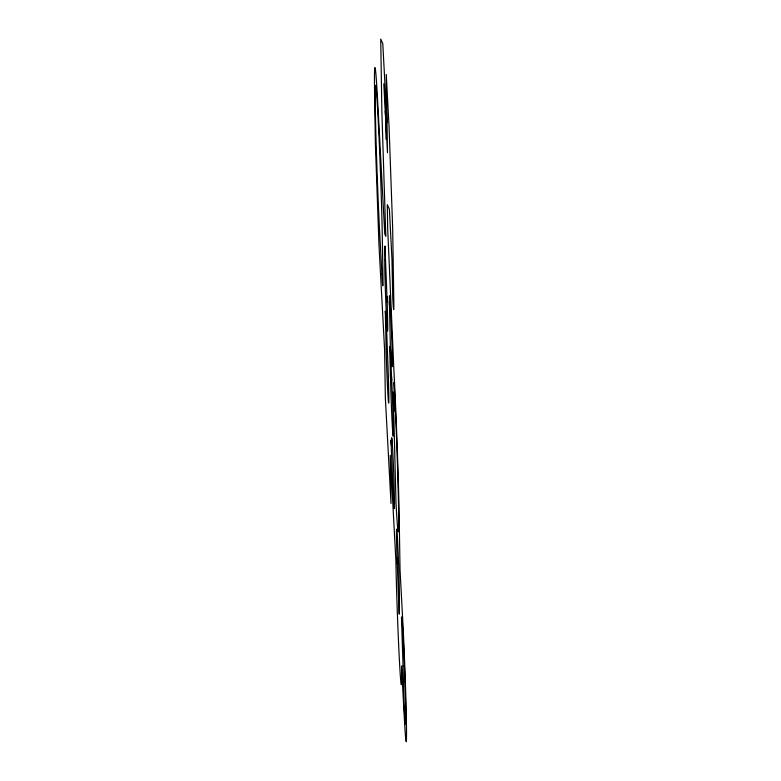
<?xml version="1.0" encoding="UTF-8"?>
<svg xmlns="http://www.w3.org/2000/svg" width="781" height="781" viewBox="0 0 781 781"><rect width="100%" height="100%" fill="white"/><g stroke="black" fill="none" stroke-linecap="round" stroke-linejoin="round"><path stroke-width="1.17" d="M391.584 439.498L391.476 445.395L390.959 440.006L393.233 493.943M384.887 259.79L384.965 246.025L387.142 301.954M399.296 600.364L399.218 614.139L397.041 558.21M386.058 128.719L385.394 110.873L386.039 128.709M391.408 358.635L390.363 346.491L389.377 301.573M387.015 122.627L382.778 43.58L380.718 39.05L381.85 111.302L385.804 236.243L384.779 233.978L377.721 102.243A107.163 2.021 87.9 0 0 374.616 95.438L375.378 143.606L378.951 244.473L384.603 349.868L385.355 398.037L391.008 503.433L390.246 455.264L395.889 560.66A71.442 1.347 87.9 0 0 399.472 661.517A71.442 1.347 87.9 0 0 401.541 666.047L404.363 718.745A71.442 1.347 87.9 0 0 406.423 723.274A71.442 1.347 87.9 0 0 402.85 622.418L400.028 569.72L399.267 521.552A107.163 2.021 87.9 0 0 393.897 370.253L387.688 228.735L387.308 204.651L389.377 209.181L391.974 259.546L392.765 298.01A35.721 0.674 87.9 0 0 393.8 300.275L392.658 228.023L389.084 127.157L386.263 74.459L387.493 152.734L383.793 83.821M391.701 380.591L390.344 348.023L389.612 346.422L390.529 378.033M385.248 89.688L386.029 139.243M397.226 563.716A35.721 0.674 87.9 0 1 396.67 529.167A35.721 0.674 87.9 0 1 398.681 566.596A35.721 0.674 87.9 0 1 399.198 600.472M389.426 305.049A35.721 0.674 87.9 0 1 390.441 306.865A35.721 0.674 87.9 0 1 392.238 357.522A35.721 0.674 87.9 0 1 391.183 354.789M391.564 441.724A35.721 0.674 87.9 0 1 393.019 456.602A35.721 0.674 87.9 0 1 394.483 504.946A35.721 0.674 87.9 0 1 393.009 489.199M391.476 376.276A35.721 0.674 87.9 0 1 393.282 426.953A35.721 0.674 87.9 0 1 392.247 424.679A35.721 0.674 87.9 0 1 390.461 374.04M386.956 296.438A35.721 0.674 87.9 0 1 387.503 330.988A35.721 0.674 87.9 0 1 385.502 293.558A35.721 0.674 87.9 0 1 384.984 259.683M403.045 665.812L404.158 706.356A53.577 1.006 87.9 0 0 405.154 687.007A53.577 1.006 87.9 0 0 401.483 617.683L403.045 665.812M394.493 409.273L394.434 410.943L393.243 392.003L395.977 502.642A89.298 1.679 87.9 0 0 398.564 508.304A89.298 1.679 87.9 0 0 394.083 382.231L394.493 409.273M386.341 321.918L385.306 311.141L385.931 338.534A35.721 0.674 87.9 0 0 387.444 385.492A35.721 0.674 87.9 0 0 388.831 399.999A35.721 0.674 87.9 0 0 387.581 355.775L386.341 321.918M381.919 274.219L379.8 234.7A89.298 1.679 87.9 0 1 375.329 108.618A89.298 1.679 87.9 0 1 377.906 114.28A89.298 1.679 87.9 0 1 382.378 240.363L382.954 276.484A35.721 0.674 87.9 0 1 381.919 274.219"/></g></svg>
